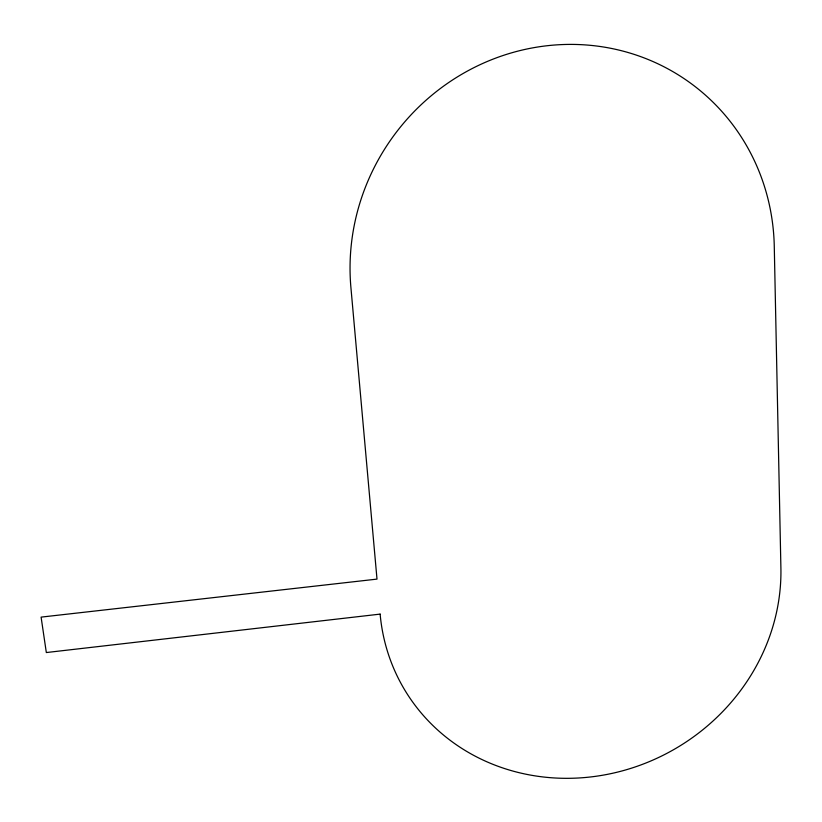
<?xml version="1.0" encoding="UTF-8"?>
<svg xmlns="http://www.w3.org/2000/svg" width="822" height="822" viewBox="0 0 822 822"><rect width="100%" height="100%" fill="white"/><g stroke="black" fill="none" stroke-linecap="round" stroke-linejoin="round"><path stroke-width="1.23" d="M380.134 614.116L46.33 652.545L41.1 617.117L377 579.109L350.902 287.423A218.097 209.014 -54.4 0 1 550.421 45.385A218.097 209.014 -54.4 0 1 774.273 246.333L780.9 567.992A204.575 189.543 -30.7 0 1 590.72 776.944A204.575 189.543 -30.7 0 1 380.134 614.116"/></g></svg>
